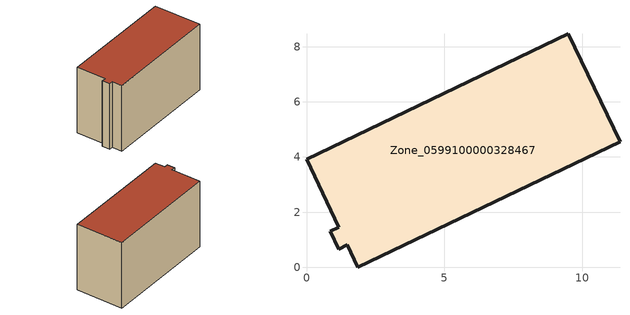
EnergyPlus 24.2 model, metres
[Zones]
Zone_0599100000328467
 floor ground (C_G): 1.17,0.66 0.86,1.31 1.17,1.45 0,3.92 9.5,8.47 11.37,4.55 1.86,0 1.47,0.81 z0
 wall outside (C_F): 0.86,1.31 1.17,0.66 1.47,0.81 1.86,0 11.37,4.55 9.5,8.47 0,3.92 1.17,1.45 0.86,1.31 z0:6.25
 roof outside (C_R): 9.5,8.47 0,3.92 1.17,1.45 0.86,1.31 1.17,0.66 1.47,0.81 1.86,0 11.37,4.55 z6.25
[BUILDING]
Pand.0599100000328467: North Axis=0; Terrain=City; Loads Convergence Tolerance Value=0.04; Temperature Convergence Tolerance Value=0.4; Solar Distribution=FullExterior; Maximum Number of Warmup Days=25; Minimum Number of Warmup Days=1
[Site:Location]
Rotterdam.The.Hague.AP_ZH_NLD Design_Conditions: Latitude=51.96; Longitude=4.45; Time Zone=1; Elevation=-4.5
[SITE:GROUNDTEMPERATURE:BUILDINGSURFACE]
18, 18, 18, 18, 18, 18, 18, 18, 18, 18, 18, 18
[MATERIAL] Thermal Absorptance=0.9; Solar Absorptance=0.7; Visible Absorptance=0.7
Name | Roughness | Thickness | Conductivity | Density | Specific Heat
G.TI.1946 | MediumSmooth | 0.15 | 1 | 540 | 1210
F.TI.1946 | Rough | 0.3 | 0.857143 | 1920 | 840
R.TI.1946 | MediumRough | 0.2 | 0.1 | 1500 | 1000
[CONSTRUCTION]
C_G: G.TI.1946
C_F: F.TI.1946
C_R: R.TI.1946
[ZONE]
Zone_0599100000328467: Type=1; Multiplier=1; Ceiling Height=Autocalculate; Volume=Autocalculate; Floor Area=autocalculate; Part of Total Floor Area=Yes
[ZONEINFILTRATION:DESIGNFLOWRATE]
Infil_Zone_0599100000328467: Zone or ZoneList or Space or SpaceList=Zone_0599100000328467; Schedule=AlwaysOn; Design Flow Rate Calculation Method=Flow/Area; Flow Rate per Floor Area=0.003; Constant Term Coefficient=1; Temperature Term Coefficient=0; Velocity Term Coefficient=0; Velocity Squared Term Coefficient=0
[HVACTEMPLATE:ZONE:IDEALLOADSAIRSYSTEM]
Zone_0599100000328467: Maximum Heating Supply Air Temperature=50; Minimum Cooling Supply Air Temperature=13; Maximum Heating Supply Air Humidity Ratio=0.0156; Minimum Cooling Supply Air Humidity Ratio=0.0077; Heating Limit=NoLimit; Cooling Limit=NoLimit; Dehumidification Control Type=ConstantSensibleHeatRatio; Cooling Sensible Heat Ratio=0.7; Dehumidification Setpoint=60; Humidification Control Type=None; Humidification Setpoint=30; Outdoor Air Method=None; Outdoor Air Flow Rate per Person=0.00944; Outdoor Air Flow Rate per Zone Floor Area=0; Outdoor Air Flow Rate per Zone=0; Demand Controlled Ventilation Type=None; Outdoor Air Economizer Type=NoEconomizer; Heat Recovery Type=None; Sensible Heat Recovery Effectiveness=0.7; Latent Heat Recovery Effectiveness=0.65
[ZONECONTROL:THERMOSTAT]
ThermostatControl_Zone_0599100000328467: Zone or ZoneList=Zone_0599100000328467; Control Type Schedule=DualSetpointControlType; Control 1=Thermostat_Zone_0599100000328467; Temperature Difference Between Cutout And Setpoint=0
[THERMOSTATSETPOINT:DUALSETPOINT]
Thermostat_Zone_0599100000328467: Heating Setpoint Temperature Schedule=HeatingSetpoint_Zone_0599100000328467; Cooling Setpoint Temperature Schedule=CoolingSetpoint_Zone_0599100000328467
[SCHEDULE:COMPACT]
HeatingSetpoint_Zone_0599100000328467: Through: 12/31, For: AllDays, Until: 24:00, 21
CoolingSetpoint_Zone_0599100000328467: Through: 12/31, For: AllDays, Until: 24:00, 24
DualSetpointControlType: Through: 12/31, For: AllDays, Until: 24:00, 4
AlwaysOn: Through: 12/31, For: AllDays, Until: 24:00, 1
